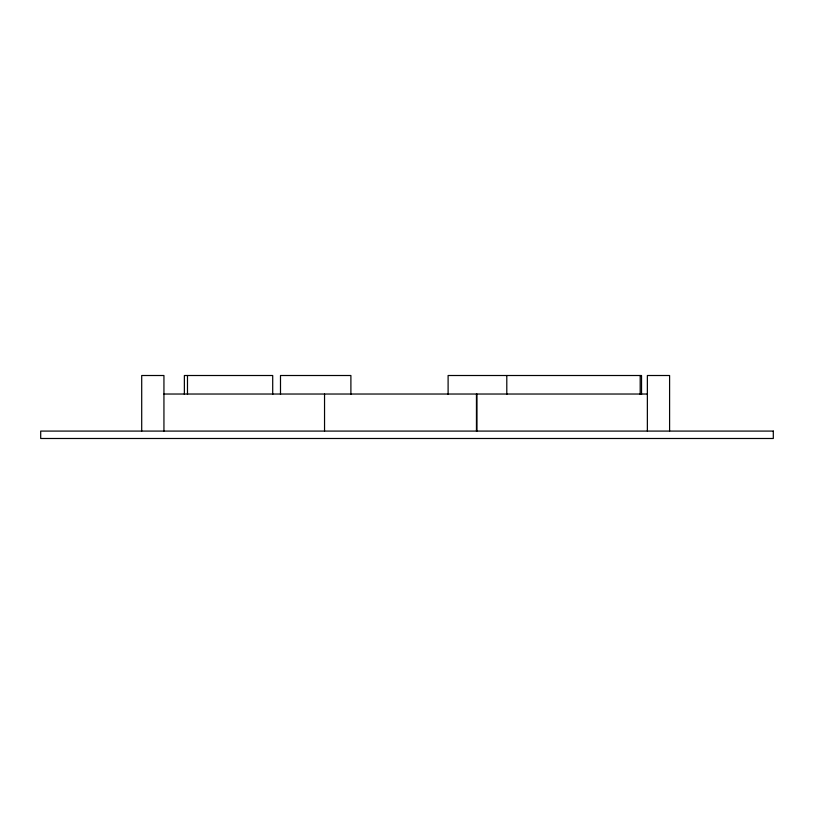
<?xml version="1.0" encoding="UTF-8"?>
<svg xmlns="http://www.w3.org/2000/svg" width="814" height="814" viewBox="0 0 814 814"><rect width="100%" height="100%" fill="white"/><g stroke="black" fill="none" stroke-linecap="round" stroke-linejoin="round"><path stroke-width="1.22" d="M163.94 394.027L647.364 394.027M669.596 431.084L669.596 375.508L647.364 375.508L647.364 431.084M641.534 394.454L641.534 375.508L448.107 375.508L448.107 394.454M640.191 375.508L640.191 394.454M506.796 375.508L506.796 394.454M476.923 394.027L476.923 431.084M476.455 394.027L476.455 431.084M350.895 394.454L350.895 375.508L280.494 375.508L280.494 394.454M324.542 394.027L324.542 431.084M272.71 394.454L272.71 375.508L184.371 375.508L184.371 394.454M187.485 375.508L187.485 394.454M163.94 431.084L163.94 375.508L141.707 375.508L141.707 431.084M773.3 431.084L40.7 431.084L40.7 438.492L773.3 438.492L773.3 431.084"/></g></svg>
